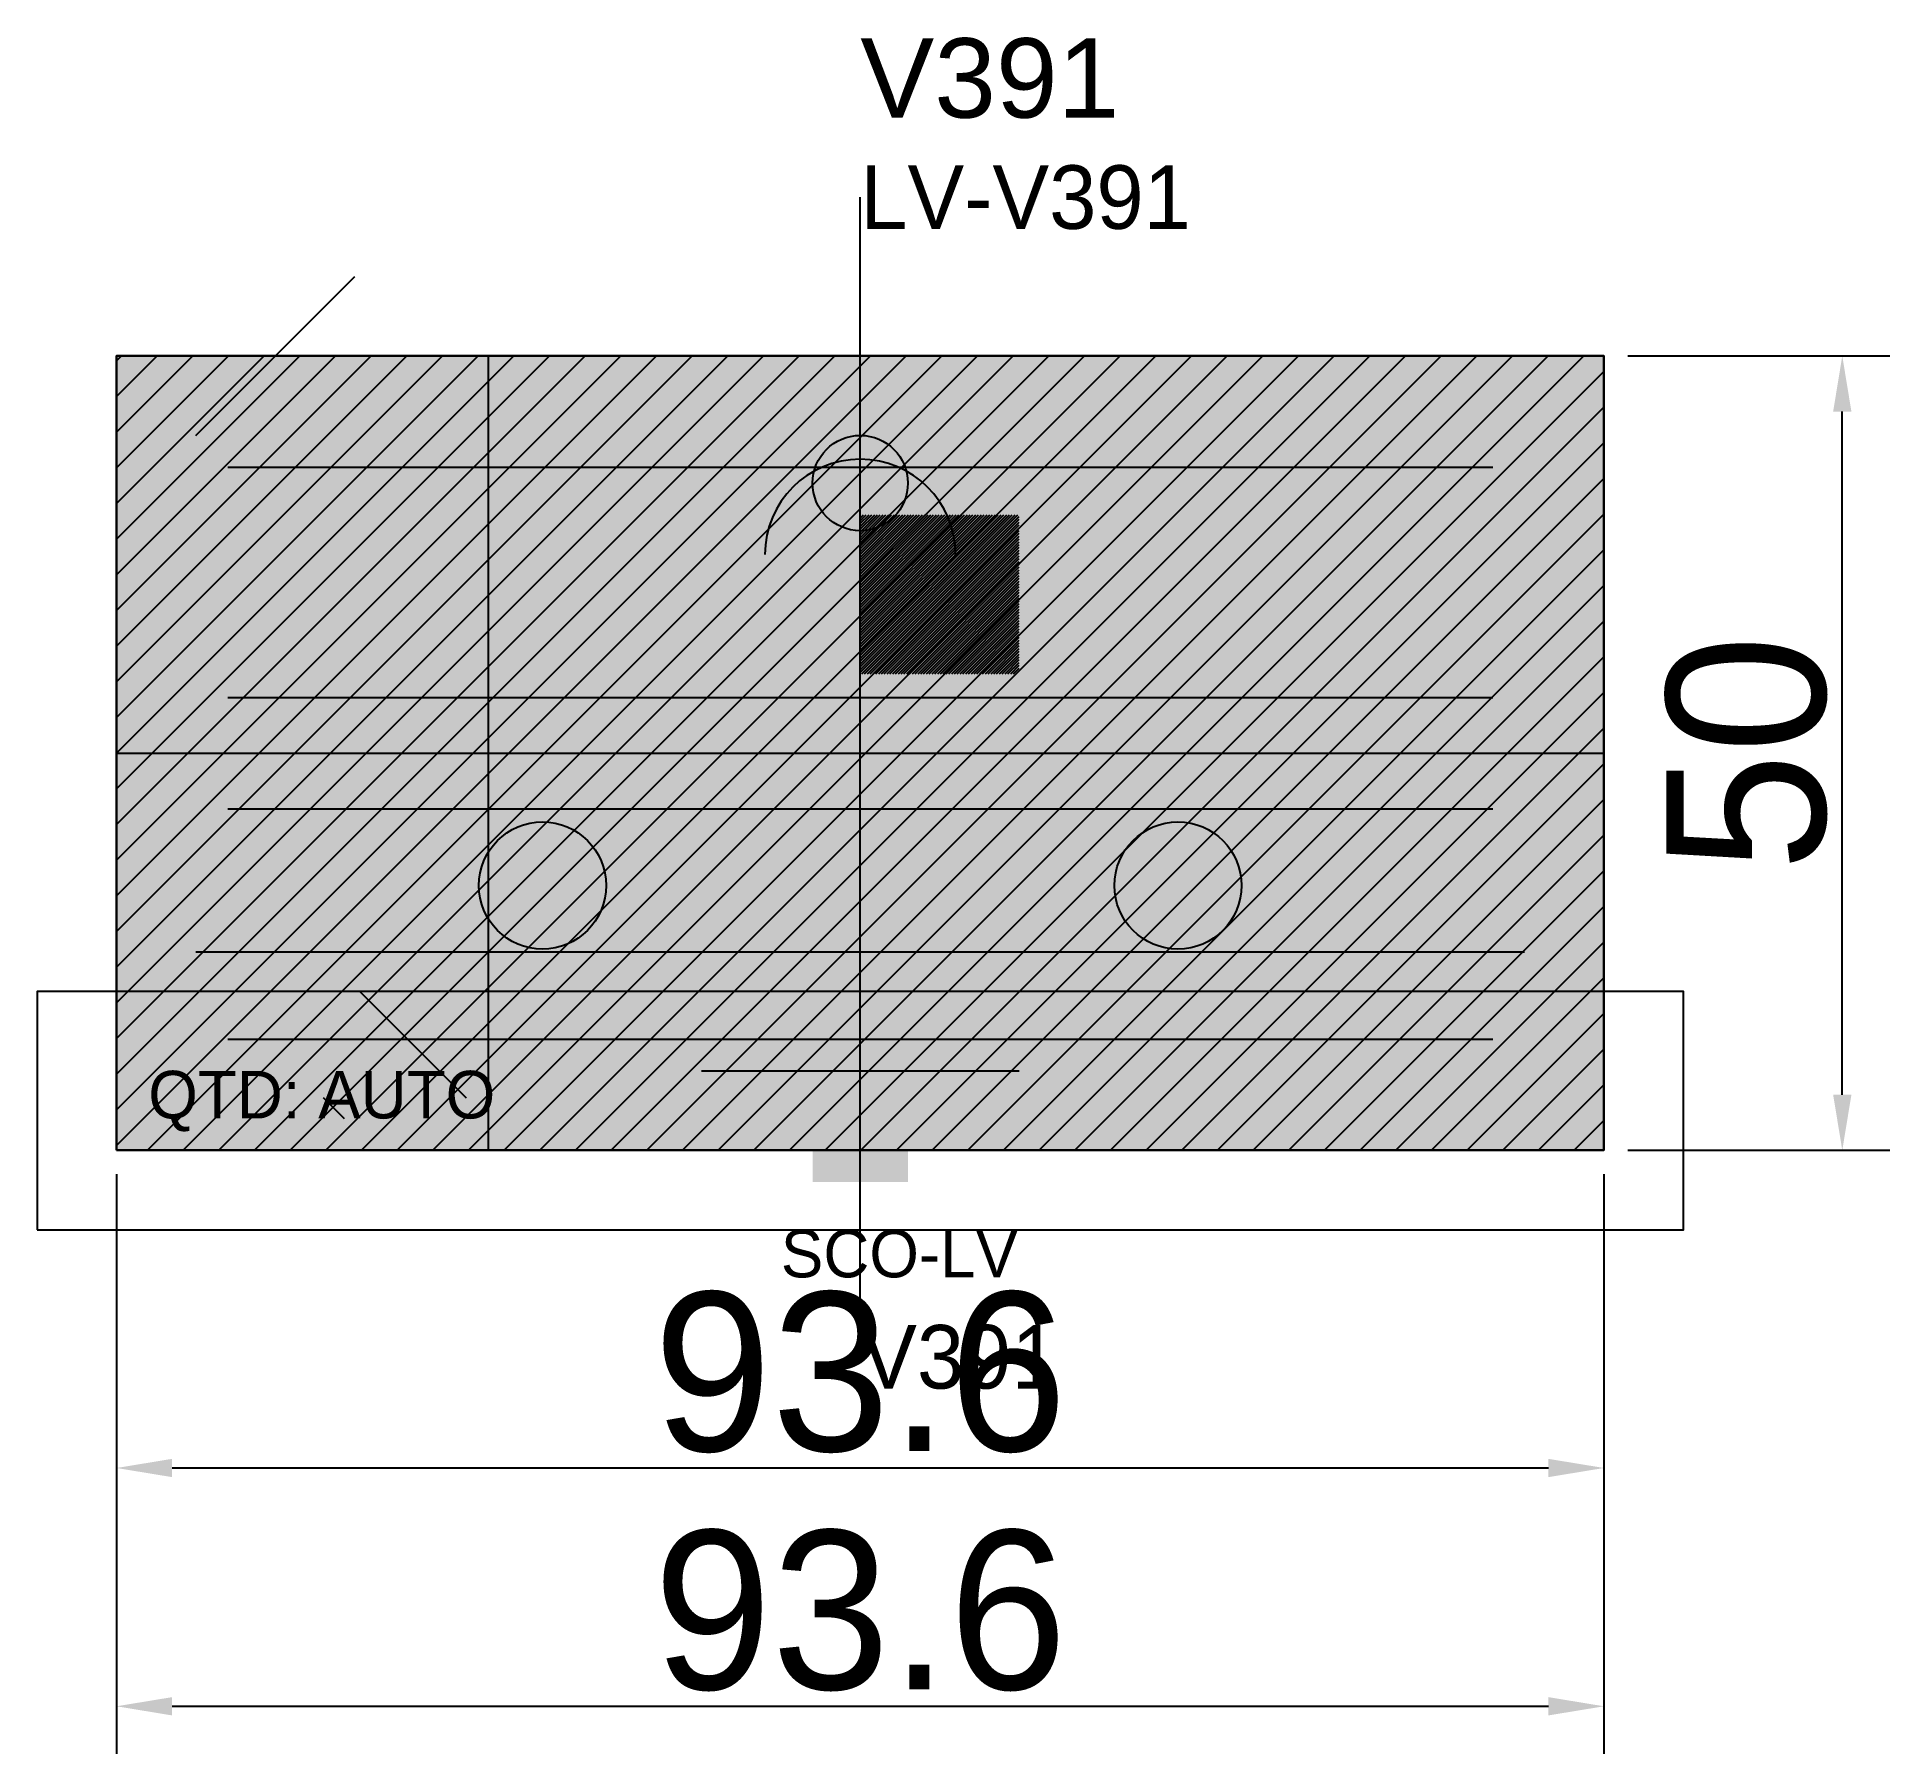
# Model space of a CAD drawing. Header units: metres. Extents: x 12791 to 12907, y 13121 to 13229.
import ezdxf

# ---------------------------------------------------------------- set-up
doc = ezdxf.new("R2010")
doc.units = ezdxf.units.M
for name, color, linetype in [('BARRA DE ANCORAGEM', 251, 'CONTINUOUS'), ('barrote', 251, 'CONTINUOUS'), ('CONCRETO', 251, 'CONTINUOUS'), ('COTA', 241, 'CONTINUOUS'), ('cotas', 4, 'CONTINUOUS'), ('Demarcação 1', 251, 'CONTINUOUS'), ('Demarcação 2', 254, 'CONTINUOUS'), ('Hachura', 251, 'CONTINUOUS'), ('HACHURA MADEIRAS', 1, 'CONTINUOUS'), ('Laje_Perimetro', 7, 'CONTINUOUS'), ('material do compensado', 7, 'CONTINUOUS'), ('NOMENCLATURA', 7, 'CONTINUOUS'), ('Painéis', 200, 'CONTINUOUS'), ('PONTALETE', 7, 'CONTINUOUS'), ('presilha', 1, 'CONTINUOUS'), ('Reaproveitamento', 251, 'CONTINUOUS'), ('SARR_3.5x7', 81, 'CONTINUOUS'), ('SCO-___-LAJ', 2, 'CONTINUOUS'), ('TENSOR', 3, 'CONTINUOUS'), ('texto', 7, 'CONTINUOUS'), ('Texto Qtd Sarr', 242, 'CONTINUOUS')]:
    doc.layers.add(name, color=color, linetype=linetype)
doc.styles.add('STR_STANDARD', font='arial.ttf')
doc.dimstyles.new('EZ DXF', dxfattribs={"dimtxt": 10, "dimasz": 3.5, "dimexe": 3, "dimexo": 1.5, "dimgap": 1, "dimtad": 1, "dimdec": 1, "dimdsep": 46, "dimcen": 2.5, "dimazin": 3, "dimtfac": 1, "dimtmove": 0, "dimatfit": 3})
pattern_1 = [(45, (0, 0), (-1.1225320152, 1.1225320152), [])]
pattern_2 = [(45, (0, 0), (-4.4901280606, 4.4901280606), [])]
pattern_3 = [(45, (0, 0), (-4.4901280606, 4.4901280606), []), (135, (0, 0), (-4.4901280606, -4.4901280606), [])]
pattern_4 = [(45, (0, 0), (-0.0883883476, 0.0883883476), [])]

msp = doc.modelspace()

# ---------------------------------------------------------------- hatches: boundary and pattern name
at = {"layer": 'Hachura'}
h = msp.add_hatch(color=3, dxfattribs=at)
h.dxf.hatch_style = 1
h.paths.add_polyline_path([(12795.5914, 13158.9905), (12889.222150000003, 13158.9905), (12889.222150000003, 13208.9905), (12795.5914, 13208.9905)])
h = msp.add_hatch(dxfattribs=at)
h.set_pattern_fill('ANSI31', scale=0.5)
h.set_pattern_definition(pattern_1)
h.paths.add_polyline_path([(12795.5914, 13158.9905), (12889.222150000003, 13158.9905), (12889.222150000003, 13208.9905), (12795.5914, 13208.9905)])
h = msp.add_hatch(color=3, dxfattribs=at)
h.dxf.hatch_style = 1
h.paths.add_polyline_path([(12795.5914, 13158.9905), (12889.222150000003, 13158.9905), (12889.222150000003, 13208.9905), (12795.5914, 13208.9905)])
h = msp.add_hatch(dxfattribs=at)
h.set_pattern_fill('ANSI31', scale=0.5)
h.set_pattern_definition(pattern_1)
h.paths.add_polyline_path([(12795.5914, 13158.9905), (12889.222150000003, 13158.9905), (12889.222150000003, 13208.9905), (12795.5914, 13208.9905)])
at = {"layer": 'HACHURA MADEIRAS'}
h = msp.add_hatch(dxfattribs=at)
h.set_pattern_fill('ANSI31', scale=2)
h.set_pattern_definition(pattern_2)
h.paths.add_polyline_path([(12797.5914, 13160.9905), (12807.5914, 13160.9905), (12807.5914, 13170.9905), (12797.5914, 13170.9905)])
h = msp.add_hatch(dxfattribs=at)
h.set_pattern_fill('ANSI31', scale=2)
h.set_pattern_definition(pattern_2)
h.paths.add_polyline_path([(12797.5914, 13160.9905), (12807.5914, 13160.9905), (12807.5914, 13170.9905), (12797.5914, 13170.9905)])
at = {"layer": 'material do compensado'}
h = msp.add_hatch(dxfattribs=at)
h.set_pattern_fill('ANSI37', scale=2)
h.set_pattern_definition(pattern_3)
h.paths.add_polyline_path([(12808.5914, 13160.9905), (12817.5914, 13160.9905), (12817.5914, 13168.9905), (12808.5914, 13168.9905)])
h = msp.add_hatch(dxfattribs=at)
h.set_pattern_fill('ANSI37', scale=2)
h.set_pattern_definition(pattern_3)
h.paths.add_polyline_path([(12808.5914, 13160.9905), (12817.5914, 13160.9905), (12817.5914, 13168.9905), (12808.5914, 13168.9905)])
at = {"layer": 'Reaproveitamento'}
h = msp.add_hatch(dxfattribs=at)
h.set_pattern_fill('SOLID')
h.set_pattern_definition(pattern_4)
h.paths.add_polyline_path([(12842.406775000001, 13188.9905), (12852.406775000001, 13188.9905), (12852.406775000001, 13198.9905), (12842.406775000001, 13198.9905)])
h = msp.add_hatch(dxfattribs=at)
h.set_pattern_fill('SOLID')
h.set_pattern_definition(pattern_4)
h.paths.add_polyline_path([(12842.406775000001, 13188.9905), (12852.406775000001, 13188.9905), (12852.406775000001, 13198.9905), (12842.406775000001, 13198.9905)])

# ---------------------------------------------------------------- linework, layer by layer
at = {"layer": 'BARRA DE ANCORAGEM'}
msp.add_line((12800.5914, 13203.9905), (12810.5914, 13213.9905), dxfattribs=at)
msp.add_line((12800.5914, 13203.9905), (12810.5914, 13213.9905), dxfattribs=at)
at = {"layer": 'barrote'}
msp.add_line((12800.5914, 13171.4905), (12884.222150000003, 13171.4905), dxfattribs=at)
msp.add_line((12800.5914, 13171.4905), (12884.222150000003, 13171.4905), dxfattribs=at)
at = {"layer": 'CONCRETO'}
msp.add_solid([(12839.406775000001, 13160.9905), (12845.406775000001, 13160.9905), (12839.406775000001, 13156.9905), (12845.406775000001, 13156.9905)], dxfattribs=at)
msp.add_solid([(12839.406775000001, 13160.9905), (12845.406775000001, 13160.9905), (12839.406775000001, 13156.9905), (12845.406775000001, 13156.9905)], dxfattribs=at)
at = {"layer": 'Demarcação 1'}
msp.add_line((12795.5914, 13183.9905), (12889.222150000003, 13183.9905), dxfattribs=at)
msp.add_line((12795.5914, 13183.9905), (12889.222150000003, 13183.9905), dxfattribs=at)
at = {"layer": 'Demarcação 2'}
msp.add_line((12818.9990875, 13158.9905), (12818.9990875, 13208.9905), dxfattribs=at)
msp.add_line((12818.9990875, 13158.9905), (12818.9990875, 13208.9905), dxfattribs=at)
at = {"layer": 'Laje_Perimetro'}
msp.add_lwpolyline([(12790.5914, 13153.9905), (12894.222150000003, 13153.9905), (12894.222150000003, 13168.9905), (12790.5914, 13168.9905)], close=True, dxfattribs=at)
msp.add_lwpolyline([(12790.5914, 13153.9905), (12894.222150000003, 13153.9905), (12894.222150000003, 13168.9905), (12790.5914, 13168.9905)], close=True, dxfattribs=at)
at = {"layer": 'Painéis'}
for points in [[(12795.5914, 13158.9905), (12795.5914, 13208.9905)], [(12795.5914, 13158.9905), (12889.222150000003, 13158.9905), (12889.222150000003, 13208.9905), (12795.5914, 13208.9905)], [(12795.5914, 13208.9905), (12889.222150000003, 13208.9905)], [(12795.5914, 13158.9905), (12795.5914, 13208.9905)], [(12795.5914, 13158.9905), (12889.222150000003, 13158.9905), (12889.222150000003, 13208.9905), (12795.5914, 13208.9905)], [(12795.5914, 13208.9905), (12889.222150000003, 13208.9905)], [(12889.222150000003, 13158.9905), (12889.222150000003, 13208.9905)], [(12889.222150000003, 13158.9905), (12889.222150000003, 13208.9905)], [(12795.5914, 13158.9905), (12889.222150000003, 13158.9905)], [(12795.5914, 13158.9905), (12889.222150000003, 13158.9905)]]:
    msp.add_lwpolyline(points, close=True, dxfattribs=at)
msp.add_arc((12842.406775000001, 13196.4905), 6, 0, 180, dxfattribs=at)
msp.add_arc((12842.406775000001, 13196.4905), 6, 0, 180, dxfattribs=at)
at = {"layer": 'PONTALETE'}
msp.add_line((12842.406775000001, 13148.9905), (12842.406775000001, 13218.9905), dxfattribs=at)
msp.add_line((12842.406775000001, 13148.9905), (12842.406775000001, 13218.9905), dxfattribs=at)
at = {"layer": 'presilha'}
for centre, radius in [((12842.406775000001, 13200.9905), 3), ((12842.406775000001, 13200.9905), 3), ((12822.406775000001, 13175.657166666666), 4), ((12822.406775000001, 13175.657166666666), 4), ((12862.406775000001, 13175.657166666666), 4), ((12862.406775000001, 13175.657166666666), 4)]:
    msp.add_circle(centre, radius, dxfattribs=at)
at = {"layer": 'SARR_3.5x7'}
for p, q in [((12802.5914, 13201.9905), (12882.222150000003, 13201.9905)), ((12802.5914, 13201.9905), (12882.222150000003, 13201.9905)), ((12802.5914, 13187.4905), (12882.222150000003, 13187.4905)), ((12802.5914, 13187.4905), (12882.222150000003, 13187.4905)), ((12802.5914, 13180.4905), (12882.222150000003, 13180.4905)), ((12802.5914, 13180.4905), (12882.222150000003, 13180.4905)), ((12802.5914, 13165.9905), (12882.222150000003, 13165.9905)), ((12802.5914, 13165.9905), (12882.222150000003, 13165.9905))]:
    msp.add_line(p, q, dxfattribs=at)
at = {"layer": 'TENSOR'}
msp.add_line((12832.406775000001, 13163.9905), (12852.406775000001, 13163.9905), dxfattribs=at)
msp.add_line((12832.406775000001, 13163.9905), (12852.406775000001, 13163.9905), dxfattribs=at)

# ---------------------------------------------------------------- texts
at = {"layer": 'NOMENCLATURA', "style": 'STR_STANDARD'}
msp.add_text('V391', height=5, dxfattribs=at).set_placement((12842.406775000001, 13223.9905))
msp.add_text('V391', height=5, dxfattribs=at).set_placement((12842.406775000001, 13223.9905))
at = {"layer": 'NOMENCLATURA', "insert": (12842.406775000001, 13220.9905), "char_height": 4, "attachment_point": 1}
msp.add_mtext('LV-V391', dxfattribs=at)
msp.add_mtext('LV-V391', dxfattribs=at)
at = {"layer": 'SCO-___-LAJ'}
msp.add_text('SCO-LV', height=3, dxfattribs=at).set_placement((12837.406775000001, 13150.9905))
msp.add_text('SCO-LV', height=3, dxfattribs=at).set_placement((12837.406775000001, 13150.9905))
at = {"layer": 'texto'}
msp.add_text('V391', height=4, dxfattribs=at).set_placement((12842.406775000001, 13143.9905))
msp.add_text('V391', height=4, dxfattribs=at).set_placement((12842.406775000001, 13143.9905))
at = {"layer": 'Texto Qtd Sarr'}
msp.add_text('QTD: AUTO', height=3, dxfattribs=at).set_placement((12797.5914, 13160.9905))
msp.add_text('QTD: AUTO', height=3, dxfattribs=at).set_placement((12797.5914, 13160.9905))

# ---------------------------------------------------------------- dimensions: what is measured, and where the dimension line sits
at = {"layer": 'COTA', "color": 1}
msp.add_linear_dim(base=(12904.222150000003, 13158.9905), p1=(12889.222150000003, 13158.9905), p2=(12889.222150000003, 13208.9905), angle=90, dimstyle='EZ DXF', dxfattribs=at).render()
msp.add_linear_dim(base=(12904.222150000003, 13158.9905), p1=(12889.222150000003, 13158.9905), p2=(12889.222150000003, 13208.9905), angle=90, dimstyle='EZ DXF', dxfattribs=at).render()
msp.add_linear_dim(base=(12795.5914, 13138.9905), p1=(12795.5914, 13158.9905), p2=(12889.222150000003, 13158.9905), dimstyle='EZ DXF', dxfattribs=at).render()
msp.add_linear_dim(base=(12795.5914, 13138.9905), p1=(12795.5914, 13158.9905), p2=(12889.222150000003, 13158.9905), dimstyle='EZ DXF', dxfattribs=at).render()
at = {"layer": 'cotas'}
msp.add_linear_dim(base=(12795.5914, 13123.9905), p1=(12795.5914, 13138.9905), p2=(12889.222150000003, 13138.9905), dimstyle='EZ DXF', dxfattribs=at).render()
msp.add_linear_dim(base=(12795.5914, 13123.9905), p1=(12795.5914, 13138.9905), p2=(12889.222150000003, 13138.9905), dimstyle='EZ DXF', dxfattribs=at).render()

doc.saveas('drawing.dxf')
